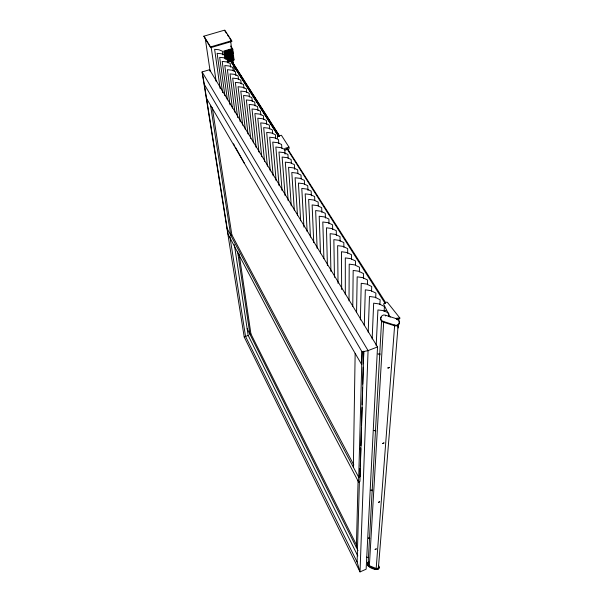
<?xml version="1.0" encoding="UTF-8"?>
<svg xmlns="http://www.w3.org/2000/svg" width="602" height="602" viewBox="0 0 602 602"><rect width="100%" height="100%" fill="white"/><g stroke="black" fill="none" stroke-linecap="round" stroke-linejoin="round"><path stroke-width="0.9" d="M347.67 253.344L347.685 248.641L342.982 246.368L337.632 245.646L338.031 283.339M349.017 300.88L349.213 264.135L354.668 264.888L359.492 267.25L359.394 271.946M351.53 259.47L351.576 254.774L346.827 252.471L341.447 251.741L341.658 289.517M352.772 306.328L353.171 270.448L358.657 271.209L363.518 273.601L363.397 278.29M355.458 264.722L355.511 260.975L350.725 258.642L345.307 257.904L345.315 294.694M353.359 467.19L355.15 353.351M356.565 312.656L357.167 276.837L362.697 277.605L367.596 280.028L367.446 284.708M360.38 319.986L361.223 283.294L366.784 284.084L371.727 286.529L371.547 291.225M356.369 547.444L358.092 480.283M361.689 364.571L362.08 351.922L363.774 351.267L359.936 481.465L358.596 482.029L362.08 351.922L204.334 84.415L202.106 71.954L209.564 69.719L377.522 346.955L366.136 569.191L360.026 571.9L244.201 336.977L202.106 71.954L368.07 350.597L360.026 571.9L357.114 562.065L245.533 336.405L229.881 236.443M357.114 562.065L359.409 481.449M359.703 471.133L359.778 468.333M360.312 449.686L360.365 447.82M364.278 325.652L365.316 289.84L370.922 290.638L375.904 293.114L375.693 297.802M227.195 228.572L358.717 477.318L359.996 476.611L360.244 468.19M360.297 466.324L360.816 448.558M360.899 445.758L361.426 427.992M361.501 425.185L362.028 407.426M362.111 404.619L362.6 387.793M362.713 384.053L363.209 367.228M363.315 363.488L363.743 352.433M368.198 332.199L369.47 296.462L375.114 297.268L380.133 299.781L379.892 304.477M372.156 338.949L373.669 303.167L379.35 303.987L384.415 306.531L384.136 311.211M376.167 345.774L377.921 309.955L382.518 310.474L386.83 312.145L388.749 313.364L388.561 316.178M398.17 324.711L378.47 567.092L377.913 568.296L376.641 568.657L368.943 565.556L368.115 563.893L381.578 320.708M378.507 565.316C381.834 572.269 371.351 568.988 369.101 566.715L367.687 565.097M398.968 321.242C400.864 324.049 397.117 326.901 394.438 325.712L383.331 322.168L383.369 321.453C378.44 320.309 381.156 313.318 385.611 315.282L396.688 318.789C401.654 319.91 399.021 326.991 394.491 324.997L383.369 321.453M369.365 565.79L383.722 321.302M385.573 315.997L385.611 315.282M376.002 569.5L369.116 566.437M394.438 325.712L394.491 324.997M376.182 568.536L394.611 325.735M396.635 319.504L396.688 318.789M385.054 303.295L286.83 148.528L287.327 148.468L385.34 302.144M368.115 563.893L368.672 562.704M367.386 564.082L367.777 562.599L368.717 561.801M390.119 317.209L383.549 303.912L386.281 302.189L387.297 302.227L399.773 317.909L399.894 318.42L398.238 320.001M379.087 567.829L377.875 569.206L376.017 569.221M367.491 563.449L368.702 562.08M381.126 317.126C379.659 319.007 381.269 321.618 383.331 322.168M398.02 328.03L398.434 326.811L397.681 326.63M279.019 136.323L279.614 136.075L226.149 52.201M397.681 319.933L398.825 318.375L396.124 318.706M385.16 303.137L385.634 302.926M244.201 336.977L248.174 335.427L234.351 244.623M377.522 346.955L368.07 350.597L362.08 351.922M239.114 253.939L250.929 333.952L249.95 334.313L237.602 251.531M212.295 107.623L231.838 234.825L230.709 235.216L210.534 105.252M396.154 318.353L399.773 317.909M384.437 310.767L385.972 310.301M225.773 56.039L230.844 54.526M231.13 50.041L232.109 57.912L232.869 57.679M232.109 57.912L232.417 58.394L233.185 58.168M228.737 57.649L229.069 60.275L229.836 60.042M230.867 50.342L232.056 59.959L231.747 59.47L230.98 59.703L229.776 50.079L231.296 60.192M232.891 59.131L233.2 59.621L231.702 49.507L232.891 59.131L233.651 58.906L233.222 55.399M227.172 61.427L233.967 59.387M228.173 61.886L234.058 60.125L232.703 49.018L230.724 45.97M232.703 49.018L224.192 51.539L225.171 58.936M232.793 49.77L225.065 52.058L225.983 59.056M203.852 36.188L210.549 46.926L231.687 40.703L231.778 41.463L210.662 47.686L203.852 36.188L224.757 30.1L231.687 40.703M288.922 147.099L284.866 148.423L284.927 150.169L289.043 148.882L288.99 147.129L281.367 135.224L277.334 136.451L277.612 138.249M366.535 557.128L368.695 557.55M380.095 353.871L377.981 353.946L380.043 354.811M375.806 430.453L373.962 430.43L375.768 431.167M372.465 490.194L370.824 490.126L372.435 490.765M369.786 538.105L368.311 538L369.756 538.572M369.101 566.715L368.048 565.948L367.461 564.465M286.635 148.762L287.327 148.468M378.485 565.594L379.17 567.468M224.855 30.86L226.337 33.133M227.33 34.645L228.813 36.918M229.806 38.438L231.778 41.463M230.897 46.843L231.213 47.332M231.446 47.686L232.342 49.071M230.551 55.482L230.859 55.963L230.641 54.218M226.713 53.435L278.718 134.968M227.278 54.669L228.79 57.047M230.303 59.417L238.377 72.082M239.889 74.46L241.41 76.838M242.922 79.208L247.46 86.334M248.98 88.712L250.996 91.873M252.509 94.251L260.079 106.125M262.096 109.293L263.112 110.873M264.12 112.454L269.666 121.16M271.186 123.538L272.698 125.916M273.707 127.496L278.756 135.412M225.02 51.659L279.004 136.398M225.08 52.103L226.593 54.481M227.601 56.069L278.538 136.044M224.629 51.757L226.645 54.925M227.654 56.513L278.575 136.488M229.069 60.275L229.385 60.764L227.849 50.651L228.512 55.896M206.561 98.435L361.742 364.661M233.531 143.795L234.434 145.421M235.337 147.046L244.359 163.277M231.838 234.825L353.825 464.97M359.567 475.798L359.996 476.611M358.596 482.029L228.098 234.261L204.334 84.415M250.929 333.952L356.655 545.277M247.151 328.7L357.972 550.657M248.174 335.427L357.814 555.939M205.184 38.129L210.188 71.533M211.136 46.964L216.118 81.323M210.549 46.926L210.662 47.686M220.166 88.532L214.621 49.326L218.857 49.74L222.424 51.2L222.921 54.925M222.605 92.618L217.126 53.322L221.378 53.744L224.975 55.218L225.464 58.943M224.915 95.68L219.655 57.356L223.929 57.784L227.548 59.274L228.03 62.992M227.39 99.834L222.206 61.434L226.51 61.871L230.145 63.368L230.619 67.1M230.002 104.831L224.787 65.543L229.106 65.987L232.116 67.123L232.771 67.507L233.117 70.299M224.373 54.752L223.884 51.05L231.612 48.762L230.686 41.207M225.916 51.223L226.931 59.094M232.402 108.127L227.39 69.697L231.732 70.148L235.42 71.676L235.871 75.408M234.938 112.273L230.017 73.895L234.389 74.347L238.091 75.897L238.535 79.622M227.029 53.616L226.691 50.997L228.233 61.103L227.247 55.369M226.232 51.712L227.473 61.336M228.933 50.914L230.145 60.531M229.061 53.924L229.392 56.543M230.875 52.472L231.747 59.47M230.099 49.846L230.318 51.591M237.624 117.51L232.673 78.132L237.06 78.591L240.792 80.156L241.229 83.889M232.432 52.043L232.643 53.796M232.982 59.861L234.351 71.036M231.86 52.577L232.079 54.331M231.341 49.65L232.417 58.394M240.206 121.732L235.352 82.406L239.769 82.873L243.524 84.453L243.945 88.178M230.882 51.057L231.642 57.182M242.711 125.186L238.061 86.726L242.501 87.2L246.278 88.795L246.692 92.527M232.688 51.027L233.012 53.653M245.338 129.49L240.792 91.09L245.255 91.564L249.055 93.182L249.469 96.922M248.009 133.96L243.554 95.492L248.039 95.974L251.869 97.607L252.268 101.339M250.703 138.468L246.338 99.947L250.853 100.436L254.706 102.084L255.097 105.824M253.412 142.9L249.153 104.439L253.698 104.936L257.573 106.599L257.949 110.332M256.159 147.49L251.997 108.977L256.565 109.481L260.47 111.167L260.839 114.907M258.92 152.005L254.872 113.567L259.462 114.079L263.398 115.78L263.751 119.52M261.719 156.693L257.776 118.203L262.397 118.714L266.355 120.438L266.701 124.178M378.425 566.625L378.47 567.092M264.549 161.419L260.711 122.883L265.354 123.402L269.335 125.148L269.673 128.888M267.401 166.197L263.676 127.609L268.341 128.143L272.352 129.904L272.676 133.644M367.401 563.803L367.446 564.744M270.268 170.893L266.671 132.395L271.367 132.929L275.407 134.705L275.716 138.46M273.18 175.761L269.696 137.218L274.422 137.768L278.485 139.566L278.786 143.306M276.122 180.683L272.751 142.102L277.507 142.651L281.601 144.472L281.887 148.212M279.087 185.642L275.844 147.031L280.622 147.588L284.746 149.431L285.092 154.112M282.075 190.533L278.967 152.02L283.775 152.584L287.922 154.443L288.185 158.191M285.107 195.597L282.12 157.054L286.958 157.626L291.142 159.507L291.391 163.262M288.162 200.714L285.31 162.141L290.179 162.728L294.386 164.632L294.679 169.305M291.255 205.884L288.539 167.288L293.43 167.883L297.674 169.809L297.892 173.549M294.318 210.166L291.797 172.496L296.718 173.09L300.992 175.039L301.196 178.786M297.471 215.441L295.093 177.756L300.044 178.358L304.349 180.329L304.544 184.077M300.661 220.768L298.419 183.068L303.408 183.685L307.742 185.679L307.961 190.36M303.935 227.089L301.79 188.441L306.809 189.066L311.174 191.082L311.377 195.77M307.14 231.589L305.191 193.882L310.241 194.514L314.635 196.553L314.786 200.3M310.429 237.083L308.638 199.375L313.717 200.014L318.149 202.076L318.277 205.831M313.747 242.636L312.122 204.928L317.231 205.583L321.694 207.667L321.837 212.355M317.111 248.25L315.644 210.549L320.783 211.212L325.283 213.326L325.404 218.014M320.475 252.983L319.203 216.238L324.38 216.908L328.91 219.045L329.008 223.741M323.906 258.717L322.8 221.987L328.015 222.665L332.575 224.824L332.658 229.528M327.405 265.58L326.45 227.797L331.687 228.489L336.292 230.679L336.345 235.374M330.912 271.434L330.129 233.681L335.412 234.381L340.047 236.594L340.077 241.289M334.456 277.349L333.862 239.634L339.174 240.341L343.84 242.583L343.855 247.272M375.121 549.415L376.265 548.919L375.121 549.415M378.417 502.346L379.681 501.805L378.417 502.346M382.541 443.531L383.956 442.944L382.541 443.531M387.831 367.957L388.606 368.108L389.449 367.325L387.831 367.957"/></g></svg>
